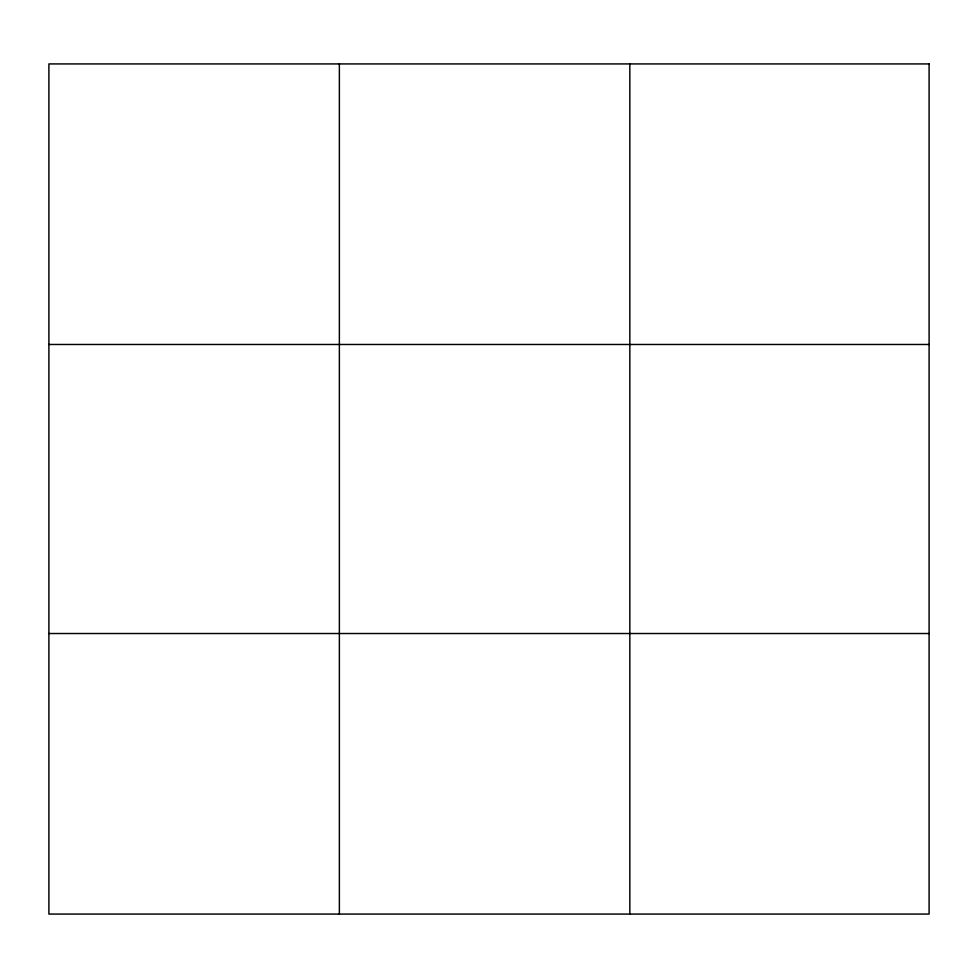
<?xml version="1.0" encoding="UTF-8"?>
<svg xmlns="http://www.w3.org/2000/svg" width="978" height="978" viewBox="0 0 978 978"><rect width="100%" height="100%" fill="white"/><g stroke="black" fill="none" stroke-linecap="round" stroke-linejoin="round"><path stroke-width="1.47" d="M339.366 63.925L339.366 914.075M629.832 63.925L629.832 914.075M48.9 344.476L929.1 344.476M48.9 633.524L929.1 633.524M929.1 63.925L929.1 914.075L48.9 914.075L48.9 63.925L929.1 63.925"/></g></svg>
